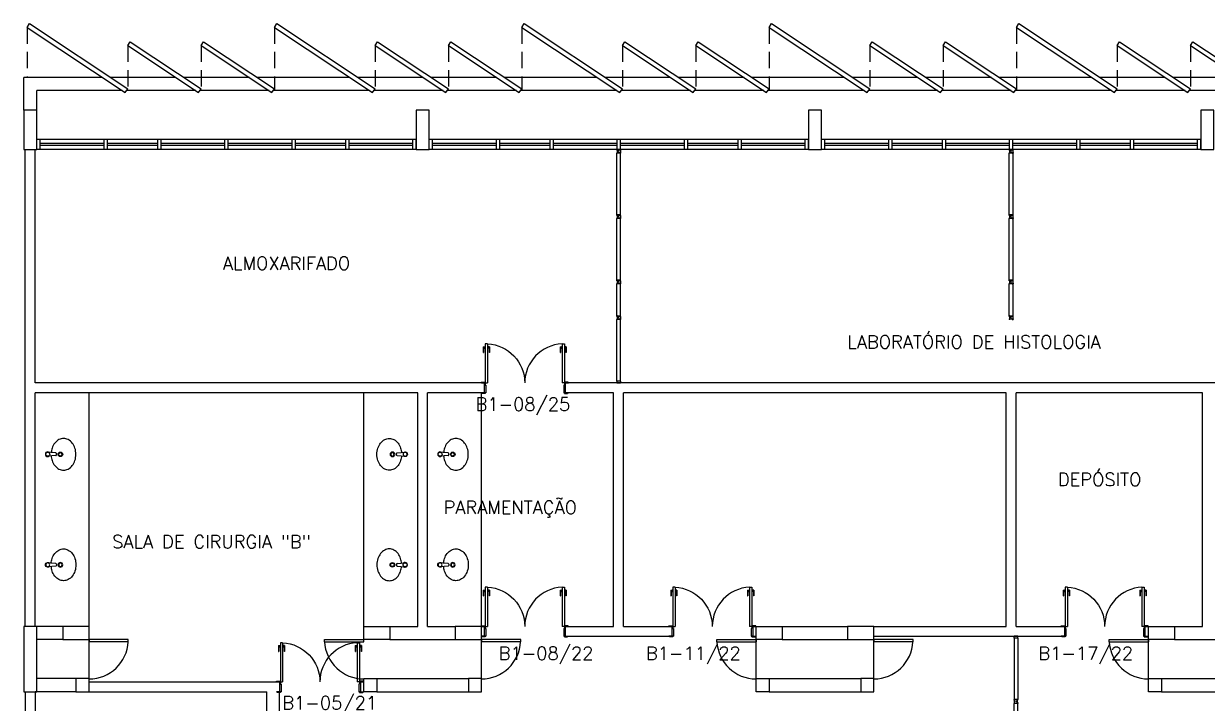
# Model space of a CAD drawing. Header units: millimetres. Extents: x 4436 to 4619, y 1272 to 1428.
# Drawn here: x 4438.48 to 4456.58, y 1350.64 to 1361.04 of the extents above; entities that cross this region are included whole.
import ezdxf

# ---------------------------------------------------------------- set-up
doc = ezdxf.new("R2010")
doc.units = ezdxf.units.MM
doc.linetypes.add('HIDDEN', pattern=[0.375, 0.25, -0.125])
for name, color, linetype in [('ALV', 2, 'Continuous'), ('DIV2', 2, 'Continuous'), ('ENDEREÇO', 2, 'Continuous'), ('ESTR', 3, 'Continuous'), ('JANELA', 1, 'Continuous'), ('MACANETA', 2, 'Continuous'), ('MARCO', 2, 'Continuous'), ('PEÇAS', 1, 'Continuous'), ('PISO', 1, 'Continuous'), ('PORTA', 2, 'Continuous'), ('PROJ', 1, 'HIDDEN'), ('TEXTO', 2, 'Continuous'), ('ÁREA', 2, 'Continuous')]:
    doc.layers.add(name, color=color, linetype=linetype)
doc.styles.add('UNB1-100', font='simplex.shx', dxfattribs={"height": 0.2})

# ---------------------------------------------------------------- blocks, each defined once
blk = doc.blocks.new('DOOR60')
at = {"layer": 'MACANETA', "color": 1}
for p, q in [((-0.015, -0.465), (-0.01, -0.465)), ((-0.015, -0.555), (-0.015, -0.465)), ((-0.01, -0.555), (-0.01, -0.465)), ((-0.01, -0.535), (0.012, -0.535)), ((0.012, -0.563), (0.012, -0.528)), ((0.012, -0.528), (0.015, -0.528)), ((0.053, -0.528), (0.05, -0.528)), ((0.053, -0.563), (0.053, -0.528)), ((0.075, -0.535), (0.053, -0.535)), ((0.08, -0.465), (0.075, -0.465)), ((0.075, -0.555), (0.075, -0.465)), ((0.08, -0.555), (0.08, -0.465)), ((-0.015, -0.555), (0.012, -0.555)), ((0.012, -0.563), (0.015, -0.563)), ((0.053, -0.563), (0.05, -0.563)), ((0.08, -0.555), (0.053, -0.555))]:
    blk.add_line(p, q, dxfattribs=at)
at = {"layer": 'PORTA'}
for p, q in [((0.015, -0.6), (0.015, 0)), ((0.015, 0), (0.05, 0)), ((0.05, -0.6), (0.05, 0)), ((0.05, -0.6), (0.015, -0.6))]:
    blk.add_line(p, q, dxfattribs=at)
at = {"layer": 'PORTA', "color": 1}
blk.add_arc((0.02, 0), 0.6, 272.866, 0, dxfattribs=at)
blk = doc.blocks.new('MTT')
for p, q in [((-0.029, 0.018), (-0.029, 0.029)), ((-0.019, 0.029), (-0.029, 0.029)), ((-0.024, 0.018), (-0.029, 0.018)), ((-0.024, 0.018), (-0.024, -0.019)), ((-0.019, 0.024), (-0.019, 0.029)), ((-0.019, 0.024), (0.018, 0.024)), ((-0.005, 0), (0.005, 0)), ((0, -0.005), (0, 0.005)), ((0.018, 0.024), (0.018, 0.029)), ((0.018, 0.029), (0.029, 0.029)), ((0.024, 0.018), (0.029, 0.018)), ((0.024, 0.018), (0.024, -0.019)), ((0.029, 0.018), (0.029, 0.029)), ((-0.029, -0.019), (-0.024, -0.019)), ((-0.029, -0.019), (-0.029, -0.029)), ((-0.019, -0.029), (-0.029, -0.029)), ((0.018, -0.024), (-0.019, -0.024)), ((-0.019, -0.024), (-0.019, -0.029)), ((0.018, -0.024), (0.018, -0.029)), ((0.018, -0.029), (0.029, -0.029)), ((0.029, -0.019), (0.024, -0.019)), ((0.029, -0.019), (0.029, -0.029))]:
    blk.add_line(p, q)
blk = doc.blocks.new('CUBA-E-P')
for p, q in [((0.01, 0.183), (-0.011, 0.183)), ((-0.021, 0.174), (-0.031, 0.051)), ((0.02, 0.174), (0.029, 0.051))]:
    blk.add_line(p, q)
blk.add_lwpolyline([(0.022, 0.104, 0.059992), (0.096, 0.119, 0.087531), (0.172, 0.159, 0.105501), (0.226, 0.223, 0.123031), (0.243, 0.293, 0.123031), (0.226, 0.362, 0.105501), (0.172, 0.426, 0.087531), (0.096, 0.467, 0.07802), (0, 0.482, 0.07802), (-0.096, 0.467, 0.087531), (-0.172, 0.426, 0.105501), (-0.226, 0.362, 0.123031), (-0.243, 0.293, 0.123031), (-0.226, 0.223, 0.105501), (-0.172, 0.159, 0.087531), (-0.096, 0.119, 0.059024), (-0.024, 0.105, 0.07802)], format="xyb")
for centre, radius in [((0, 0.245), 0.0347), ((0, 0.245), 0.0265), ((-0.001, 0.051), 0.03)]:
    blk.add_circle(centre, radius)
for centre, radius, start, end in [((-0.011, 0.173), 0.01, 90, 175.6464), ((0.01, 0.173), 0.01, 4.3536, 90), ((-0.001, 0.051), 0.0361, 141.6086, 38.3914)]:
    blk.add_arc(centre, radius, start, end)
blk = doc.blocks.new('DIV10')
for p, q in [((-0.0051, 0), (0.0051, 0)), ((0, -0.0051), (0, 0.0051)), ((0.0285, 0.0285), (0.9715, 0.0285)), ((0.0285, -0.0285), (0.0285, 0.0285)), ((0.9715, -0.0285), (0.9715, 0.0285)), ((0.9949, 0), (1.0051, 0)), ((1, -0.0051), (1, 0.0051)), ((0.0285, -0.0285), (0.9715, -0.0285))]:
    blk.add_line(p, q)
blk = doc.blocks.new('IMTT')
for p, q in [((-0.005, 0), (0.005, 0)), ((0.029, 0.029), (0, 0.029)), ((0, -0.028), (0, 0.029)), ((0.029, -0.028), (0, -0.028))]:
    blk.add_line(p, q)

msp = doc.modelspace()

# ---------------------------------------------------------------- linework, layer by layer
at = {"layer": 'ALV'}
for p, q in [((4438.53651, 1360.98457), (4438.57522, 1361.0429)), ((4438.53651, 1360.98457), (4440.03632, 1359.98928)), ((4438.57522, 1361.0429), (4440.07502, 1360.04761)), ((4442.31881, 1360.98457), (4442.35752, 1361.0429)), ((4442.31881, 1360.98457), (4443.81862, 1359.98928)), ((4442.35752, 1361.0429), (4443.85732, 1360.04761)), ((4446.10081, 1360.98457), (4446.13952, 1361.0429)), ((4446.10081, 1360.98457), (4447.60062, 1359.98928)), ((4446.13952, 1361.0429), (4447.63932, 1360.04761)), ((4449.88311, 1360.98457), (4449.92182, 1361.0429)), ((4449.88311, 1360.98457), (4451.38291, 1359.98928)), ((4449.92182, 1361.0429), (4451.42162, 1360.04761)), ((4453.66511, 1360.98457), (4453.70382, 1361.0429)), ((4453.66511, 1360.98457), (4455.16491, 1359.98928)), ((4453.70382, 1361.0429), (4455.20362, 1360.04761)), ((4440.07502, 1360.7081), (4440.11373, 1360.76643)), ((4440.11373, 1360.76643), (4441.19692, 1360.04761)), ((4441.19692, 1360.7081), (4441.23562, 1360.76643)), ((4441.23562, 1360.76643), (4442.31881, 1360.04761)), ((4443.85732, 1360.7081), (4443.89603, 1360.76643)), ((4443.89603, 1360.76643), (4444.97922, 1360.04761)), ((4444.97922, 1360.7081), (4445.01792, 1360.76643)), ((4445.01792, 1360.76643), (4446.10111, 1360.04761)), ((4447.63932, 1360.7081), (4447.67803, 1360.76643)), ((4447.67803, 1360.76643), (4448.76122, 1360.04761)), ((4448.76122, 1360.7081), (4448.79992, 1360.76643)), ((4448.79992, 1360.76643), (4449.88311, 1360.04761)), ((4451.42162, 1360.7081), (4451.46033, 1360.76643)), ((4451.46033, 1360.76643), (4452.54352, 1360.04761)), ((4452.54352, 1360.7081), (4452.58222, 1360.76643)), ((4452.58222, 1360.76643), (4453.66541, 1360.04761)), ((4455.20362, 1360.7081), (4455.24233, 1360.76643)), ((4455.24233, 1360.76643), (4456.32552, 1360.04761)), ((4456.32552, 1360.7081), (4456.36422, 1360.76643)), ((4456.36422, 1360.76643), (4457.44741, 1360.04761)), ((4440.07502, 1360.7081), (4441.15821, 1359.98928)), ((4441.19692, 1360.7081), (4442.28011, 1359.98928)), ((4443.85732, 1360.7081), (4444.94051, 1359.98928)), ((4444.97922, 1360.7081), (4446.06241, 1359.98928)), ((4447.63932, 1360.7081), (4448.72251, 1359.98928)), ((4448.76122, 1360.7081), (4449.84441, 1359.98928)), ((4451.42162, 1360.7081), (4452.50481, 1359.98928)), ((4452.54352, 1360.7081), (4453.62671, 1359.98928)), ((4455.20362, 1360.7081), (4456.28681, 1359.98928)), ((4456.32552, 1360.7081), (4457.40871, 1359.98928)), ((4440.03632, 1359.98928), (4440.07502, 1360.04761)), ((4441.15821, 1359.98928), (4441.19692, 1360.04761)), ((4442.28011, 1359.98928), (4442.31881, 1360.04761)), ((4443.81862, 1359.98928), (4443.85732, 1360.04761)), ((4444.94051, 1359.98928), (4444.97922, 1360.04761)), ((4446.06241, 1359.98928), (4446.10111, 1360.04761)), ((4447.60062, 1359.98928), (4447.63932, 1360.04761)), ((4447.60062, 1359.98928), (4447.63932, 1360.04761)), ((4448.72251, 1359.98928), (4448.76122, 1360.04761)), ((4449.84441, 1359.98928), (4449.88311, 1360.04761)), ((4451.38291, 1359.98928), (4451.42162, 1360.04761)), ((4452.50481, 1359.98928), (4452.54352, 1360.04761)), ((4453.62671, 1359.98928), (4453.66541, 1360.04761)), ((4455.16491, 1359.98928), (4455.20362, 1360.04761)), ((4455.16491, 1359.98928), (4455.20362, 1360.04761)), ((4456.28681, 1359.98928), (4456.32552, 1360.04761)), ((4438.68392, 1359.11845), (4438.68392, 1359.26845)), ((4438.73392, 1359.26845), (4438.68392, 1359.26845)), ((4438.73392, 1359.11845), (4438.73392, 1359.26845)), ((4439.76392, 1359.26845), (4439.71392, 1359.26845)), ((4439.71392, 1359.11845), (4439.71392, 1359.26845)), ((4439.76392, 1359.11845), (4439.76392, 1359.26845)), ((4440.58392, 1359.26845), (4440.53392, 1359.26845)), ((4440.53392, 1359.11845), (4440.53392, 1359.26845)), ((4440.58392, 1359.11845), (4440.58392, 1359.26845)), ((4441.55892, 1359.11845), (4441.55892, 1359.26845)), ((4441.60892, 1359.26845), (4441.55892, 1359.26845)), ((4441.60892, 1359.11845), (4441.60892, 1359.26845)), ((4442.63892, 1359.26845), (4442.58892, 1359.26845)), ((4442.58892, 1359.11845), (4442.58892, 1359.26845)), ((4442.63892, 1359.11845), (4442.63892, 1359.26845)), ((4443.45892, 1359.26845), (4443.40892, 1359.26845)), ((4443.40892, 1359.11845), (4443.40892, 1359.26845)), ((4443.45892, 1359.11845), (4443.45892, 1359.26845)), ((4444.43392, 1359.11845), (4444.43392, 1359.26845)), ((4444.48392, 1359.26845), (4444.43392, 1359.26845)), ((4444.48392, 1359.11845), (4444.48392, 1359.26845)), ((4444.68392, 1359.11845), (4444.68392, 1359.26845)), ((4444.73392, 1359.26845), (4444.68392, 1359.26845)), ((4444.73392, 1359.11845), (4444.73392, 1359.26845)), ((4445.76392, 1359.26845), (4445.71392, 1359.26845)), ((4445.71392, 1359.11845), (4445.71392, 1359.26845)), ((4445.76392, 1359.11845), (4445.76392, 1359.26845)), ((4446.58392, 1359.26845), (4446.53392, 1359.26845)), ((4446.53392, 1359.11845), (4446.53392, 1359.26845)), ((4446.58392, 1359.11845), (4446.58392, 1359.26845)), ((4447.55892, 1359.11845), (4447.55892, 1359.26845)), ((4447.60892, 1359.26845), (4447.55892, 1359.26845)), ((4447.60892, 1359.11845), (4447.60892, 1359.26845)), ((4448.63892, 1359.26845), (4448.58892, 1359.26845)), ((4448.58892, 1359.11845), (4448.58892, 1359.26845)), ((4448.63892, 1359.11845), (4448.63892, 1359.26845)), ((4449.45892, 1359.26845), (4449.40892, 1359.26845)), ((4449.40892, 1359.11845), (4449.40892, 1359.26845)), ((4449.45892, 1359.11845), (4449.45892, 1359.26845)), ((4450.43392, 1359.11845), (4450.43392, 1359.26845)), ((4450.48392, 1359.26845), (4450.43392, 1359.26845)), ((4450.48392, 1359.11845), (4450.48392, 1359.26845)), ((4450.68392, 1359.11845), (4450.68392, 1359.26845)), ((4450.73392, 1359.26845), (4450.68392, 1359.26845)), ((4450.73392, 1359.11845), (4450.73392, 1359.26845)), ((4451.76392, 1359.26845), (4451.71392, 1359.26845)), ((4451.71392, 1359.11845), (4451.71392, 1359.26845)), ((4451.76392, 1359.11845), (4451.76392, 1359.26845)), ((4452.58392, 1359.26845), (4452.53392, 1359.26845)), ((4452.53392, 1359.11845), (4452.53392, 1359.26845)), ((4452.58392, 1359.11845), (4452.58392, 1359.26845)), ((4453.55892, 1359.11845), (4453.55892, 1359.26845)), ((4453.60892, 1359.26845), (4453.55892, 1359.26845)), ((4453.60892, 1359.11845), (4453.60892, 1359.26845)), ((4454.63892, 1359.26845), (4454.58892, 1359.26845)), ((4454.58892, 1359.11845), (4454.58892, 1359.26845)), ((4454.63892, 1359.11845), (4454.63892, 1359.26845)), ((4455.45892, 1359.26845), (4455.40892, 1359.26845)), ((4455.40892, 1359.11845), (4455.40892, 1359.26845)), ((4455.45892, 1359.11845), (4455.45892, 1359.26845)), ((4456.43392, 1359.11845), (4456.43392, 1359.26845)), ((4456.48392, 1359.26845), (4456.43392, 1359.26845)), ((4456.48392, 1359.11845), (4456.48392, 1359.26845)), ((4438.50917, 1351.81845), (4438.50917, 1359.11845)), ((4438.65917, 1355.54345), (4438.65917, 1359.11845)), ((4438.73392, 1359.11845), (4438.68392, 1359.11845)), ((4439.76392, 1359.11845), (4439.71392, 1359.11845)), ((4440.58392, 1359.11845), (4440.53392, 1359.11845)), ((4441.60892, 1359.11845), (4441.55892, 1359.11845)), ((4442.63892, 1359.11845), (4442.58892, 1359.11845)), ((4443.45892, 1359.11845), (4443.40892, 1359.11845)), ((4444.48392, 1359.11845), (4444.43392, 1359.11845)), ((4444.73392, 1359.11845), (4444.68392, 1359.11845)), ((4445.76392, 1359.11845), (4445.71392, 1359.11845)), ((4446.58392, 1359.11845), (4446.53392, 1359.11845)), ((4447.60892, 1359.11845), (4447.55892, 1359.11845)), ((4447.56542, 1359.11845), (4447.60242, 1359.11845)), ((4448.63892, 1359.11845), (4448.58892, 1359.11845)), ((4449.45892, 1359.11845), (4449.40892, 1359.11845)), ((4450.48392, 1359.11845), (4450.43392, 1359.11845)), ((4450.73392, 1359.11845), (4450.68392, 1359.11845)), ((4451.76392, 1359.11845), (4451.71392, 1359.11845)), ((4452.58392, 1359.11845), (4452.53392, 1359.11845)), ((4453.60892, 1359.11845), (4453.55892, 1359.11845)), ((4453.56542, 1359.11845), (4453.60242, 1359.11845)), ((4454.63892, 1359.11845), (4454.58892, 1359.11845)), ((4455.45892, 1359.11845), (4455.40892, 1359.11845)), ((4456.48392, 1359.11845), (4456.43392, 1359.11845)), ((4445.5265, 1355.54345), (4438.65917, 1355.54345)), ((4445.48392, 1355.54345), (4445.5265, 1355.54345)), ((4445.5265, 1355.54345), (4445.5265, 1355.39345)), ((4459.65892, 1355.54345), (4446.76652, 1355.54345)), ((4446.76652, 1355.54345), (4446.76652, 1355.39345)), ((4446.76652, 1355.54345), (4446.81652, 1355.54345)), ((4438.65917, 1351.81845), (4438.65917, 1355.39345)), ((4444.50892, 1355.39345), (4438.65917, 1355.39345)), ((4444.50892, 1351.81845), (4444.50892, 1355.39345)), ((4444.65892, 1351.81845), (4444.65892, 1355.39345)), ((4445.5265, 1355.39345), (4444.65892, 1355.39345)), ((4445.5265, 1355.39345), (4445.48392, 1355.39345)), ((4445.48392, 1355.39345), (4445.5265, 1355.39345)), ((4447.50521, 1355.39345), (4446.76652, 1355.39345)), ((4446.76652, 1355.39345), (4446.81652, 1355.39345)), ((4447.50521, 1351.81845), (4447.50521, 1355.39345)), ((4447.65521, 1351.81845), (4447.65521, 1355.39345)), ((4453.50892, 1355.39345), (4447.65521, 1355.39345)), ((4453.50892, 1351.81845), (4453.50892, 1355.39345)), ((4456.50892, 1355.39345), (4453.65892, 1355.39345)), ((4453.65892, 1351.81845), (4453.65892, 1355.39345)), ((4456.50892, 1351.81845), (4456.50892, 1355.39345)), ((4439.08392, 1351.81845), (4438.65917, 1351.81845)), ((4444.08392, 1351.81845), (4444.50892, 1351.81845)), ((4444.65892, 1351.81845), (4445.08392, 1351.81845)), ((4445.48392, 1351.81845), (4445.5265, 1351.81845)), ((4445.5265, 1351.81845), (4445.5265, 1351.66845)), ((4446.76652, 1351.81845), (4446.81652, 1351.81845)), ((4446.76652, 1351.81845), (4446.76652, 1351.66845)), ((4446.76652, 1351.81845), (4447.50521, 1351.81845)), ((4447.65521, 1351.81845), (4448.39391, 1351.81845)), ((4448.35133, 1351.81845), (4448.39391, 1351.81845)), ((4448.39391, 1351.81845), (4448.39391, 1351.66845)), ((4449.63392, 1351.81845), (4449.68392, 1351.81845)), ((4449.63392, 1351.81845), (4449.63392, 1351.66845)), ((4449.63392, 1351.81845), (4449.68392, 1351.81845)), ((4450.08392, 1351.81845), (4451.08392, 1351.81845)), ((4451.48392, 1351.81845), (4453.50892, 1351.81845)), ((4453.65892, 1351.81845), (4454.39891, 1351.81845)), ((4454.35133, 1351.81845), (4454.39391, 1351.81845)), ((4454.39891, 1351.81845), (4454.39891, 1351.66845)), ((4455.62892, 1351.81845), (4455.62892, 1351.66845)), ((4455.62892, 1351.81845), (4455.68392, 1351.81845)), ((4456.08392, 1351.81845), (4456.50892, 1351.81845)), ((4439.08392, 1351.61845), (4438.68357, 1351.61845)), ((4444.08392, 1351.61845), (4445.08392, 1351.61845)), ((4445.48392, 1351.66845), (4445.5265, 1351.66845)), ((4445.5265, 1351.66845), (4445.48392, 1351.66845)), ((4446.76652, 1351.66845), (4446.81652, 1351.66845)), ((4446.76652, 1351.66845), (4448.39391, 1351.66845)), ((4448.35133, 1351.66845), (4448.39391, 1351.66845)), ((4448.39391, 1351.66845), (4448.35133, 1351.66845)), ((4449.63392, 1351.66845), (4449.68392, 1351.66845)), ((4449.63392, 1351.66845), (4449.68392, 1351.66845)), ((4450.08392, 1351.61845), (4451.08392, 1351.61845)), ((4451.48392, 1351.66845), (4454.39891, 1351.66845)), ((4454.39391, 1351.66845), (4454.35133, 1351.66845)), ((4454.35133, 1351.66845), (4454.39391, 1351.66845)), ((4455.62892, 1351.66845), (4455.68392, 1351.66845)), ((4456.08392, 1351.61845), (4457.08392, 1351.61845)), ((4439.28392, 1351.01845), (4438.68357, 1351.01845)), ((4443.88392, 1351.01845), (4445.28392, 1351.01845)), ((4449.88392, 1351.01845), (4451.28392, 1351.01845)), ((4455.88392, 1351.01845), (4457.28392, 1351.01845)), ((4438.50917, 1350.81845), (4438.50917, 1349.60531)), ((4439.28392, 1350.81845), (4438.65917, 1350.81845)), ((4438.65917, 1350.81845), (4438.65917, 1348.21845)), ((4439.48392, 1350.96845), (4442.39391, 1350.96845)), ((4439.48392, 1350.81845), (4442.20133, 1350.81845)), ((4442.20133, 1350.13845), (4442.20133, 1350.81845)), ((4442.39391, 1350.81845), (4442.35133, 1350.81845)), ((4442.39391, 1350.96845), (4442.39391, 1350.81845)), ((4442.39391, 1350.13845), (4442.39391, 1350.80845)), ((4443.63392, 1350.96845), (4443.63392, 1350.81845)), ((4443.63392, 1350.96845), (4443.68392, 1350.96845)), ((4443.63392, 1350.81845), (4443.68392, 1350.81845)), ((4443.88392, 1350.81845), (4445.28392, 1350.81845)), ((4449.88392, 1350.81845), (4451.28392, 1350.81845)), ((4455.88392, 1350.81845), (4457.28392, 1350.81845))]:
    msp.add_line(p, q, dxfattribs=at)
at = {"layer": 'DIV2'}
for p, q in [((4447.55542, 1356.57195), (4447.55542, 1357.06145)), ((4447.61242, 1357.06145), (4447.55542, 1357.06145)), ((4447.61242, 1356.57195), (4447.61242, 1357.06145)), ((4453.61242, 1357.06145), (4453.55542, 1357.06145)), ((4453.55542, 1356.57195), (4453.55542, 1357.06145)), ((4453.61242, 1356.57195), (4453.61242, 1357.06145)), ((4447.55542, 1356.57195), (4447.61242, 1356.57195)), ((4453.55542, 1356.57195), (4453.61242, 1356.57195)), ((4453.68742, 1350.63995), (4453.63042, 1350.63995)), ((4453.63042, 1350.18045), (4453.63042, 1350.63995)), ((4453.66402, 1350.66845), (4453.65382, 1350.66845)), ((4453.65892, 1350.66335), (4453.65892, 1350.67355)), ((4453.68742, 1350.18045), (4453.68742, 1350.63995))]:
    msp.add_line(p, q, dxfattribs=at)
at = {"layer": 'ESTR'}
for points in [[(4438.68392, 1359.71845), (4438.48392, 1359.71845), (4438.48392, 1359.11845), (4438.68392, 1359.11845)], [(4444.68392, 1359.71845), (4444.48392, 1359.71845), (4444.48392, 1359.11845), (4444.68392, 1359.11845)], [(4450.68392, 1359.71845), (4450.48392, 1359.71845), (4450.48392, 1359.11845), (4450.68392, 1359.11845)], [(4456.68392, 1359.71845), (4456.48392, 1359.71845), (4456.48392, 1359.11845), (4456.68392, 1359.11845)], [(4438.48392, 1351.81845), (4438.48392, 1350.81845), (4438.68392, 1350.81845), (4438.68392, 1351.81845)], [(4439.08392, 1351.81845), (4439.08392, 1351.61845), (4439.48392, 1351.61845), (4439.48392, 1351.81845)], [(4444.08392, 1351.81845), (4444.08392, 1351.61845), (4443.68392, 1351.61845), (4443.68392, 1351.81845)], [(4445.08392, 1351.81845), (4445.08392, 1351.61845), (4445.48392, 1351.61845), (4445.48392, 1351.81845)], [(4450.08392, 1351.81845), (4450.08392, 1351.61845), (4449.68392, 1351.61845), (4449.68392, 1351.81845)], [(4451.08392, 1351.81845), (4451.08392, 1351.61845), (4451.48392, 1351.61845), (4451.48392, 1351.81845)], [(4456.08392, 1351.81845), (4456.08392, 1351.61845), (4455.68392, 1351.61845), (4455.68392, 1351.81845)], [(4439.48392, 1350.81845), (4439.48392, 1351.01845), (4439.28392, 1351.01845), (4439.28392, 1350.81845)], [(4443.68392, 1350.81845), (4443.68392, 1351.01845), (4443.88392, 1351.01845), (4443.88392, 1350.81845)], [(4445.48392, 1350.81845), (4445.48392, 1351.01845), (4445.28392, 1351.01845), (4445.28392, 1350.81845)], [(4449.68392, 1350.81845), (4449.68392, 1351.01845), (4449.88392, 1351.01845), (4449.88392, 1350.81845)], [(4451.48392, 1350.81845), (4451.48392, 1351.01845), (4451.28392, 1351.01845), (4451.28392, 1350.81845)], [(4455.68392, 1350.81845), (4455.68392, 1351.01845), (4455.88392, 1351.01845), (4455.88392, 1350.81845)]]:
    msp.add_lwpolyline(points, close=True, dxfattribs=at)
at = {"layer": 'JANELA', "color": 1}
for p, q in [((4439.71392, 1359.26845), (4438.73392, 1359.26845)), ((4439.71392, 1359.20845), (4438.73392, 1359.20845)), ((4439.71392, 1359.17845), (4438.73392, 1359.17845)), ((4440.53392, 1359.26845), (4439.76392, 1359.26845)), ((4440.53392, 1359.20845), (4439.76392, 1359.20845)), ((4440.53392, 1359.17845), (4439.76392, 1359.17845)), ((4441.55892, 1359.26845), (4440.58392, 1359.26845)), ((4441.55892, 1359.20845), (4440.58392, 1359.20845)), ((4441.55892, 1359.17845), (4440.58392, 1359.17845)), ((4442.58892, 1359.26845), (4441.60892, 1359.26845)), ((4442.58892, 1359.20845), (4441.60892, 1359.20845)), ((4442.58892, 1359.17845), (4441.60892, 1359.17845)), ((4443.40892, 1359.26845), (4442.63892, 1359.26845)), ((4443.40892, 1359.20845), (4442.63892, 1359.20845)), ((4443.40892, 1359.17845), (4442.63892, 1359.17845)), ((4444.43392, 1359.26845), (4443.45892, 1359.26845)), ((4444.43392, 1359.20845), (4443.45892, 1359.20845)), ((4444.43392, 1359.17845), (4443.45892, 1359.17845)), ((4445.71392, 1359.26845), (4444.73392, 1359.26845)), ((4445.71392, 1359.20845), (4444.73392, 1359.20845)), ((4445.71392, 1359.17845), (4444.73392, 1359.17845)), ((4446.53392, 1359.26845), (4445.76392, 1359.26845)), ((4446.53392, 1359.20845), (4445.76392, 1359.20845)), ((4446.53392, 1359.17845), (4445.76392, 1359.17845)), ((4447.55892, 1359.26845), (4446.58392, 1359.26845)), ((4447.55892, 1359.20845), (4446.58392, 1359.20845)), ((4447.55892, 1359.17845), (4446.58392, 1359.17845)), ((4448.58892, 1359.26845), (4447.60892, 1359.26845)), ((4448.58892, 1359.20845), (4447.60892, 1359.20845)), ((4448.58892, 1359.17845), (4447.60892, 1359.17845)), ((4449.40892, 1359.26845), (4448.63892, 1359.26845)), ((4449.40892, 1359.20845), (4448.63892, 1359.20845)), ((4449.40892, 1359.17845), (4448.63892, 1359.17845)), ((4450.43392, 1359.26845), (4449.45892, 1359.26845)), ((4450.43392, 1359.20845), (4449.45892, 1359.20845)), ((4450.43392, 1359.17845), (4449.45892, 1359.17845)), ((4451.71392, 1359.26845), (4450.73392, 1359.26845)), ((4451.71392, 1359.20845), (4450.73392, 1359.20845)), ((4451.71392, 1359.17845), (4450.73392, 1359.17845)), ((4452.53392, 1359.26845), (4451.76392, 1359.26845)), ((4452.53392, 1359.20845), (4451.76392, 1359.20845)), ((4452.53392, 1359.17845), (4451.76392, 1359.17845)), ((4453.55892, 1359.26845), (4452.58392, 1359.26845)), ((4453.55892, 1359.20845), (4452.58392, 1359.20845)), ((4453.55892, 1359.17845), (4452.58392, 1359.17845)), ((4454.58892, 1359.26845), (4453.60892, 1359.26845)), ((4454.58892, 1359.20845), (4453.60892, 1359.20845)), ((4454.58892, 1359.17845), (4453.60892, 1359.17845)), ((4455.40892, 1359.26845), (4454.63892, 1359.26845)), ((4455.40892, 1359.20845), (4454.63892, 1359.20845)), ((4455.40892, 1359.17845), (4454.63892, 1359.17845)), ((4456.43392, 1359.26845), (4455.45892, 1359.26845)), ((4456.43392, 1359.20845), (4455.45892, 1359.20845)), ((4456.43392, 1359.17845), (4455.45892, 1359.17845)), ((4439.71392, 1359.11845), (4438.73392, 1359.11845)), ((4440.53392, 1359.11845), (4439.76392, 1359.11845)), ((4441.55892, 1359.11845), (4440.58392, 1359.11845)), ((4442.58892, 1359.11845), (4441.60892, 1359.11845)), ((4443.40892, 1359.11845), (4442.63892, 1359.11845)), ((4444.43392, 1359.11845), (4443.45892, 1359.11845)), ((4445.71392, 1359.11845), (4444.73392, 1359.11845)), ((4446.53392, 1359.11845), (4445.76392, 1359.11845)), ((4447.55892, 1359.11845), (4446.58392, 1359.11845)), ((4448.58892, 1359.11845), (4447.60892, 1359.11845)), ((4449.40892, 1359.11845), (4448.63892, 1359.11845)), ((4450.43392, 1359.11845), (4449.45892, 1359.11845)), ((4451.71392, 1359.11845), (4450.73392, 1359.11845)), ((4452.53392, 1359.11845), (4451.76392, 1359.11845)), ((4453.55892, 1359.11845), (4452.58392, 1359.11845)), ((4454.58892, 1359.11845), (4453.60892, 1359.11845)), ((4455.40892, 1359.11845), (4454.63892, 1359.11845)), ((4456.43392, 1359.11845), (4455.45892, 1359.11845))]:
    msp.add_line(p, q, dxfattribs=at)
at = {"layer": 'MARCO'}
for p, q in [((4445.4815, 1355.55345), (4445.5315, 1355.55345)), ((4445.4815, 1355.54345), (4445.4815, 1355.55345)), ((4445.5265, 1355.54345), (4445.5315, 1355.54345)), ((4445.5315, 1355.55345), (4445.5315, 1355.54345)), ((4445.5315, 1355.54345), (4445.5415, 1355.54345)), ((4445.5415, 1355.54345), (4445.5415, 1355.50845)), ((4446.76152, 1355.54345), (4446.75152, 1355.54345)), ((4446.75152, 1355.54345), (4446.75152, 1355.50845)), ((4446.81152, 1355.55345), (4446.76152, 1355.55345)), ((4446.76152, 1355.55345), (4446.76152, 1355.54345)), ((4446.76652, 1355.54345), (4446.76152, 1355.54345)), ((4446.81152, 1355.54345), (4446.81152, 1355.55345)), ((4445.4915, 1355.38345), (4445.4915, 1355.39345)), ((4445.5415, 1355.38345), (4445.4915, 1355.38345)), ((4445.5265, 1355.39345), (4445.5415, 1355.39345)), ((4445.5415, 1355.50845), (4445.5515, 1355.50845)), ((4445.5415, 1355.39345), (4445.5415, 1355.38345)), ((4445.5515, 1355.39345), (4445.5415, 1355.39345)), ((4445.5515, 1355.50845), (4445.5515, 1355.39345)), ((4446.75152, 1355.50845), (4446.74152, 1355.50845)), ((4446.74152, 1355.50845), (4446.74152, 1355.39345)), ((4446.74152, 1355.39345), (4446.75152, 1355.39345)), ((4446.75152, 1355.39345), (4446.75152, 1355.38345)), ((4446.76652, 1355.39345), (4446.75152, 1355.39345)), ((4446.75152, 1355.38345), (4446.80152, 1355.38345)), ((4446.80152, 1355.38345), (4446.80152, 1355.39345)), ((4445.4815, 1351.81845), (4445.4815, 1351.82845)), ((4445.4815, 1351.82845), (4445.5315, 1351.82845)), ((4445.5265, 1351.81845), (4445.5315, 1351.81845)), ((4445.5315, 1351.82845), (4445.5315, 1351.81845)), ((4445.5315, 1351.81845), (4445.5415, 1351.81845)), ((4445.5415, 1351.81845), (4445.5415, 1351.78345)), ((4445.5415, 1351.78345), (4445.5515, 1351.78345)), ((4445.5515, 1351.78345), (4445.5515, 1351.66845)), ((4446.74152, 1351.78345), (4446.74152, 1351.66845)), ((4446.75152, 1351.78345), (4446.74152, 1351.78345)), ((4446.75152, 1351.81845), (4446.75152, 1351.78345)), ((4446.76152, 1351.81845), (4446.75152, 1351.81845)), ((4446.76152, 1351.82845), (4446.76152, 1351.81845)), ((4446.81152, 1351.82845), (4446.76152, 1351.82845)), ((4446.76652, 1351.81845), (4446.76152, 1351.81845)), ((4446.81152, 1351.81845), (4446.81152, 1351.82845)), ((4448.34891, 1351.81845), (4448.34891, 1351.82845)), ((4448.34891, 1351.82845), (4448.39891, 1351.82845)), ((4448.39391, 1351.81845), (4448.39891, 1351.81845)), ((4448.39891, 1351.82845), (4448.39891, 1351.81845)), ((4448.39891, 1351.81845), (4448.40891, 1351.81845)), ((4448.40891, 1351.81845), (4448.40891, 1351.78345)), ((4448.40891, 1351.78345), (4448.41891, 1351.78345)), ((4448.41891, 1351.78345), (4448.41891, 1351.66845)), ((4449.61892, 1351.78345), (4449.60892, 1351.78345)), ((4449.60892, 1351.78345), (4449.60892, 1351.66845)), ((4449.61892, 1351.81845), (4449.61892, 1351.78345)), ((4449.62892, 1351.81845), (4449.61892, 1351.81845)), ((4449.62892, 1351.82845), (4449.62892, 1351.81845)), ((4449.67892, 1351.82845), (4449.62892, 1351.82845)), ((4449.63392, 1351.81845), (4449.62892, 1351.81845)), ((4449.67892, 1351.81845), (4449.67892, 1351.82845)), ((4454.34891, 1351.82845), (4454.39891, 1351.82845)), ((4454.34891, 1351.81845), (4454.34891, 1351.82845)), ((4454.39391, 1351.81845), (4454.39891, 1351.81845)), ((4454.39891, 1351.82845), (4454.39891, 1351.81845)), ((4454.39891, 1351.81845), (4454.40891, 1351.81845)), ((4454.40891, 1351.81845), (4454.40891, 1351.78345)), ((4454.40891, 1351.78345), (4454.41891, 1351.78345)), ((4454.41891, 1351.78345), (4454.41891, 1351.66845)), ((4455.61892, 1351.78345), (4455.60892, 1351.78345)), ((4455.60892, 1351.78345), (4455.60892, 1351.66845)), ((4455.62892, 1351.81845), (4455.61892, 1351.81845)), ((4455.61892, 1351.81845), (4455.61892, 1351.78345)), ((4455.62892, 1351.82845), (4455.62892, 1351.81845)), ((4455.67892, 1351.82845), (4455.62892, 1351.82845)), ((4455.63392, 1351.81845), (4455.62892, 1351.81845)), ((4455.67892, 1351.81845), (4455.67892, 1351.82845)), ((4445.4915, 1351.65845), (4445.4915, 1351.66845)), ((4445.5415, 1351.65845), (4445.4915, 1351.65845)), ((4445.5265, 1351.66845), (4445.5415, 1351.66845)), ((4445.5515, 1351.66845), (4445.5415, 1351.66845)), ((4445.5415, 1351.66845), (4445.5415, 1351.65845)), ((4446.74152, 1351.66845), (4446.75152, 1351.66845)), ((4446.76652, 1351.66845), (4446.75152, 1351.66845)), ((4446.75152, 1351.66845), (4446.75152, 1351.65845)), ((4446.75152, 1351.65845), (4446.80152, 1351.65845)), ((4446.80152, 1351.65845), (4446.80152, 1351.66845)), ((4448.35891, 1351.65845), (4448.35891, 1351.66845)), ((4448.40891, 1351.65845), (4448.35891, 1351.65845)), ((4448.39391, 1351.66845), (4448.40891, 1351.66845)), ((4448.41891, 1351.66845), (4448.40891, 1351.66845)), ((4448.40891, 1351.66845), (4448.40891, 1351.65845)), ((4449.60892, 1351.66845), (4449.61892, 1351.66845)), ((4449.63392, 1351.66845), (4449.61892, 1351.66845)), ((4449.61892, 1351.66845), (4449.61892, 1351.65845)), ((4449.61892, 1351.65845), (4449.66892, 1351.65845)), ((4449.66892, 1351.65845), (4449.66892, 1351.66845)), ((4454.35891, 1351.65845), (4454.35891, 1351.66845)), ((4454.40891, 1351.65845), (4454.35891, 1351.65845)), ((4454.39391, 1351.66845), (4454.40891, 1351.66845)), ((4454.40891, 1351.66845), (4454.40891, 1351.65845)), ((4454.41891, 1351.66845), (4454.40891, 1351.66845)), ((4455.60892, 1351.66845), (4455.61892, 1351.66845)), ((4455.61892, 1351.66845), (4455.61892, 1351.65845)), ((4455.63392, 1351.66845), (4455.61892, 1351.66845)), ((4455.61892, 1351.65845), (4455.66892, 1351.65845)), ((4455.66892, 1351.65845), (4455.66892, 1351.66845)), ((4442.34891, 1350.97845), (4442.39891, 1350.97845)), ((4442.34891, 1350.96845), (4442.34891, 1350.97845)), ((4442.35891, 1350.80845), (4442.35891, 1350.81845)), ((4442.40891, 1350.80845), (4442.35891, 1350.80845)), ((4442.39391, 1350.96845), (4442.39891, 1350.96845)), ((4442.39391, 1350.81845), (4442.40891, 1350.81845)), ((4442.39891, 1350.97845), (4442.39891, 1350.96845)), ((4442.39891, 1350.96845), (4442.40891, 1350.96845)), ((4442.40891, 1350.96845), (4442.40891, 1350.93345)), ((4442.40891, 1350.93345), (4442.41891, 1350.93345)), ((4442.40891, 1350.81845), (4442.40891, 1350.80845)), ((4442.41891, 1350.81845), (4442.40891, 1350.81845)), ((4442.41891, 1350.93345), (4442.41891, 1350.81845)), ((4443.61892, 1350.93345), (4443.60892, 1350.93345)), ((4443.60892, 1350.93345), (4443.60892, 1350.81845)), ((4443.60892, 1350.81845), (4443.61892, 1350.81845)), ((4443.62892, 1350.96845), (4443.61892, 1350.96845)), ((4443.61892, 1350.96845), (4443.61892, 1350.93345)), ((4443.61892, 1350.81845), (4443.61892, 1350.80845)), ((4443.63392, 1350.81845), (4443.61892, 1350.81845)), ((4443.61892, 1350.80845), (4443.66892, 1350.80845)), ((4443.67892, 1350.97845), (4443.62892, 1350.97845)), ((4443.62892, 1350.97845), (4443.62892, 1350.96845)), ((4443.63392, 1350.96845), (4443.62892, 1350.96845)), ((4443.66892, 1350.80845), (4443.66892, 1350.81845)), ((4443.67892, 1350.96845), (4443.67892, 1350.97845))]:
    msp.add_line(p, q, dxfattribs=at)
at = {"layer": 'PEÇAS'}
for p, q in [((4439.48392, 1351.81845), (4439.48392, 1355.39345)), ((4443.68417, 1351.81845), (4443.68417, 1355.39345)), ((4445.48368, 1351.81845), (4445.48368, 1355.39345))]:
    msp.add_line(p, q, dxfattribs=at)
at = {"layer": 'PISO'}
for p, q in [((4439.69099, 1360.21845), (4438.48392, 1360.21845)), ((4438.48392, 1359.71845), (4438.48392, 1360.21845)), ((4440.81288, 1360.21845), (4439.81759, 1360.21845)), ((4441.93478, 1360.21845), (4440.93948, 1360.21845)), ((4443.47329, 1360.21845), (4442.06138, 1360.21845)), ((4444.59518, 1360.21845), (4443.59989, 1360.21845)), ((4445.71708, 1360.21845), (4444.72178, 1360.21845)), ((4447.25529, 1360.21845), (4445.84368, 1360.21845)), ((4448.37718, 1360.21845), (4447.38189, 1360.21845)), ((4449.49908, 1360.21845), (4448.50378, 1360.21845)), ((4451.03759, 1360.21845), (4449.62568, 1360.21845)), ((4452.15948, 1360.21845), (4451.16418, 1360.21845)), ((4453.28138, 1360.21845), (4452.28608, 1360.21845)), ((4454.81959, 1360.21845), (4453.40798, 1360.21845)), ((4455.94148, 1360.21845), (4454.94618, 1360.21845)), ((4457.06338, 1360.21845), (4456.06808, 1360.21845)), ((4439.99237, 1360.01845), (4438.68392, 1360.01845)), ((4438.68392, 1359.71845), (4438.68392, 1360.01845)), ((4441.11427, 1360.01845), (4440.05567, 1360.01845)), ((4442.23616, 1360.01845), (4441.17756, 1360.01845)), ((4443.77467, 1360.01845), (4442.29946, 1360.01845)), ((4444.89657, 1360.01845), (4443.83797, 1360.01845)), ((4446.01846, 1360.01845), (4444.95986, 1360.01845)), ((4447.55667, 1360.01845), (4446.08176, 1360.01845)), ((4448.67857, 1360.01845), (4447.61997, 1360.01845)), ((4449.80046, 1360.01845), (4448.74186, 1360.01845)), ((4451.33897, 1360.01845), (4449.86376, 1360.01845)), ((4452.46086, 1360.01845), (4451.40227, 1360.01845)), ((4453.58276, 1360.01845), (4452.52416, 1360.01845)), ((4455.12097, 1360.01845), (4453.64606, 1360.01845)), ((4456.24286, 1360.01845), (4455.18427, 1360.01845)), ((4457.36476, 1360.01845), (4456.30616, 1360.01845))]:
    msp.add_line(p, q, dxfattribs=at)
at = {"layer": 'PORTA'}
for p, q in [((4440.08393, 1351.61845), (4439.48392, 1351.61845)), ((4439.48392, 1351.61845), (4439.48392, 1351.58345)), ((4440.08393, 1351.58345), (4439.48392, 1351.58345)), ((4440.08393, 1351.58345), (4440.08393, 1351.61845)), ((4443.08392, 1351.61845), (4443.68392, 1351.61845)), ((4443.08392, 1351.58345), (4443.68392, 1351.58345)), ((4443.08394, 1351.58345), (4443.08394, 1351.61845)), ((4443.68392, 1351.58345), (4443.68392, 1351.61845)), ((4446.08393, 1351.61845), (4445.48392, 1351.61845)), ((4445.48392, 1351.61845), (4445.48392, 1351.58345)), ((4446.08393, 1351.58345), (4445.48392, 1351.58345)), ((4446.08393, 1351.58345), (4446.08393, 1351.61845)), ((4449.08392, 1351.58345), (4449.08392, 1351.61845)), ((4449.08392, 1351.61845), (4449.68392, 1351.61845)), ((4449.08392, 1351.58345), (4449.68392, 1351.58345)), ((4449.68392, 1351.61845), (4449.68392, 1351.58345)), ((4452.08393, 1351.61845), (4451.48392, 1351.61845)), ((4451.48392, 1351.61845), (4451.48392, 1351.58345)), ((4452.08393, 1351.58345), (4451.48392, 1351.58345)), ((4452.08393, 1351.58345), (4452.08393, 1351.61845)), ((4455.08392, 1351.58345), (4455.08392, 1351.61845)), ((4455.08392, 1351.61845), (4455.68392, 1351.61845)), ((4455.08392, 1351.58345), (4455.68392, 1351.58345)), ((4455.68392, 1351.61845), (4455.68392, 1351.58345))]:
    msp.add_line(p, q, dxfattribs=at)
at = {"layer": 'PORTA', "color": 2}
for p, q in [((4439.48392, 1351.01845), (4439.48392, 1351.61845)), ((4445.48392, 1351.01845), (4445.48392, 1351.61845)), ((4449.68392, 1351.01845), (4449.68392, 1351.61845)), ((4451.48392, 1351.01845), (4451.48392, 1351.61845)), ((4455.68392, 1351.01845), (4455.68392, 1351.61845))]:
    msp.add_line(p, q, dxfattribs=at)
at = {"layer": 'PORTA', "color": 1}
for centre, start, end in [((4439.48392, 1351.61345), 270, 357.134009), ((4443.68392, 1351.61345), 182.865991, 270), ((4445.48392, 1351.61345), 270, 357.134009), ((4449.68392, 1351.61345), 182.865991, 270), ((4451.48392, 1351.61345), 270, 357.134009), ((4455.68392, 1351.61345), 182.865991, 270)]:
    msp.add_arc(centre, 0.60001, start, end, dxfattribs=at)
at = {"layer": 'PROJ', "linetype": 'HIDDEN'}
for p, q in [((4438.53651, 1360.98457), (4438.53651, 1360.21845)), ((4442.31881, 1360.98457), (4442.31881, 1360.01845)), ((4446.10081, 1360.98457), (4446.10081, 1360.01845)), ((4449.88311, 1360.98457), (4449.88311, 1360.01845)), ((4453.66511, 1360.98457), (4453.66511, 1360.01845)), ((4440.07502, 1360.7081), (4440.07502, 1360.01845)), ((4441.19692, 1360.7081), (4441.19692, 1360.01845)), ((4443.85732, 1360.7081), (4443.85732, 1360.01845)), ((4444.97922, 1360.7081), (4444.97922, 1360.01845)), ((4447.63932, 1360.7081), (4447.63932, 1360.01845)), ((4448.76122, 1360.7081), (4448.76122, 1360.01845)), ((4451.42162, 1360.7081), (4451.42162, 1360.01845)), ((4452.54352, 1360.7081), (4452.54352, 1360.01845)), ((4455.20362, 1360.7081), (4455.20362, 1360.01845)), ((4456.32552, 1360.7081), (4456.32552, 1360.01845))]:
    msp.add_line(p, q, dxfattribs=at)

# ---------------------------------------------------------------- block references
at = {"layer": 'DIV2'}
for p in [(4447.58392, 1359.08995), (4453.58392, 1359.08995), (4447.58392, 1358.08995), (4453.58392, 1358.08995), (4447.58392, 1357.08995), (4453.58392, 1357.08995), (4447.58392, 1356.54345), (4453.58392, 1356.54345)]:
    msp.add_blockref('MTT', p, dxfattribs=at)
for name, p, rotation in [('DIV10', (4447.58392, 1358.08995), 90), ('DIV10', (4453.58392, 1358.08995), 90), ('DIV10', (4447.58392, 1357.08995), 90), ('DIV10', (4453.58392, 1357.08995), 90), ('DIV10', (4447.58392, 1355.54345), 90), ('IMTT', (4447.58392, 1355.54345), 90), ('IMTT', (4453.65892, 1351.66845), 270)]:
    msp.add_blockref(name, p, dxfattribs=dict(at, rotation=rotation))
at = {"layer": 'DIV2', "xscale": -1}
for name, p, rotation in [('IMTT', (4447.58392, 1355.54345), 270), ('DIV10', (4453.65892, 1351.66845), 90), ('IMTT', (4453.65892, 1351.66845), 90), ('MTT', (4453.65892, 1350.66845), 180)]:
    msp.add_blockref(name, p, dxfattribs=dict(at, rotation=rotation))
at = {"layer": 'MACANETA', "xscale": -1, "rotation": 179.9999999948553}
for p in [(4445.5265, 1355.54345), (4445.5265, 1351.81845), (4448.39391, 1351.81845), (4454.39391, 1351.81845), (4442.39391, 1350.96845)]:
    msp.add_blockref('DOOR60', p, dxfattribs=at)
at = {"layer": 'MACANETA', "rotation": 180.0000000051447}
for p in [(4446.76652, 1355.54345), (4446.76652, 1351.81845), (4449.63392, 1351.81845), (4455.63392, 1351.81845), (4443.63392, 1350.96845)]:
    msp.add_blockref('DOOR60', p, dxfattribs=at)
at = {"layer": 'PEÇAS'}
for p, rotation in [((4438.80066, 1354.4513), 270), ((4444.80041, 1354.4513), 270), ((4444.36743, 1352.7606), 90)]:
    msp.add_blockref('CUBA-E-P', p, dxfattribs=dict(at, rotation=rotation))
at = {"layer": 'PEÇAS', "xscale": -1}
for p, rotation in [((4444.36743, 1354.4513), 90), ((4438.80066, 1352.7606), 270), ((4444.80041, 1352.7606), 270)]:
    msp.add_blockref('CUBA-E-P', p, dxfattribs=dict(at, rotation=rotation))

# ---------------------------------------------------------------- texts
at = {"layer": 'ENDEREÇO', "style": 'UNB1-100'}
for s, p in [('B1-08/25', (4445.39367, 1355.11881)), ('B1-08/22', (4445.74818, 1351.30652)), ('B1-11/22', (4448.00043, 1351.30652)), ('B1-17/22', (4454.00081, 1351.30652)), ('B1-05/21', (4442.43944, 1350.54743))]:
    msp.add_text(s, height=0.2, dxfattribs=at).set_placement(p)
at = {"layer": 'TEXTO', "style": 'UNB1-100'}
for s, p in [('ALMOXARIFADO', (4441.53076, 1357.27484)), ('LABORATÓRIO DE HISTOLOGIA', (4451.07918, 1356.07109)), ('DEPÓSITO', (4454.2984, 1353.96665)), ('SALA DE CIRURGIA "B"', (4439.83705, 1353.01358))]:
    msp.add_text(s, height=0.2, dxfattribs=at).set_placement(p)
at = {"layer": 'ÁREA', "style": 'UNB1-100'}
msp.add_text('PARAMENTAÇÃO', height=0.2, dxfattribs=at).set_placement((4444.90513, 1353.53923))

doc.saveas('drawing.dxf')
